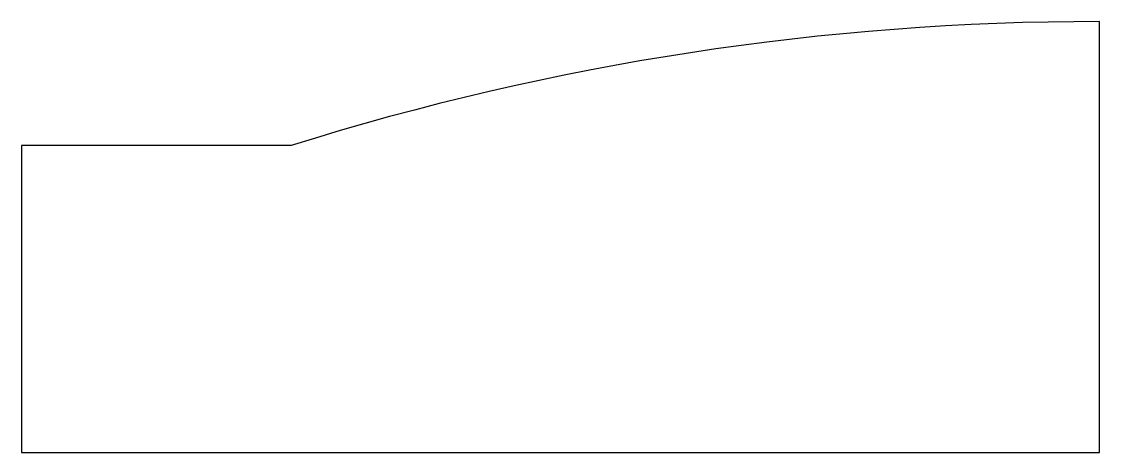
# Model space of a CAD drawing. Header units: metres. Extents: x -20 to 0, y -4 to 4.
import ezdxf

# ---------------------------------------------------------------- set-up
doc = ezdxf.new("R2010")
doc.units = ezdxf.units.M

msp = doc.modelspace()

# ---------------------------------------------------------------- linework, layer by layer
at = {"layer": 'PARAMETRIX'}
for p, q in [((0, -4), (0, 4)), ((-15, 1.697), (-20, 1.697)), ((-20, 1.697), (-20, -4)), ((-20, -4), (0, -4))]:
    msp.add_line(p, q, dxfattribs=at)
msp.add_arc((0, -46), 50, 90, 107.4576, dxfattribs=at)

doc.saveas('drawing.dxf')
